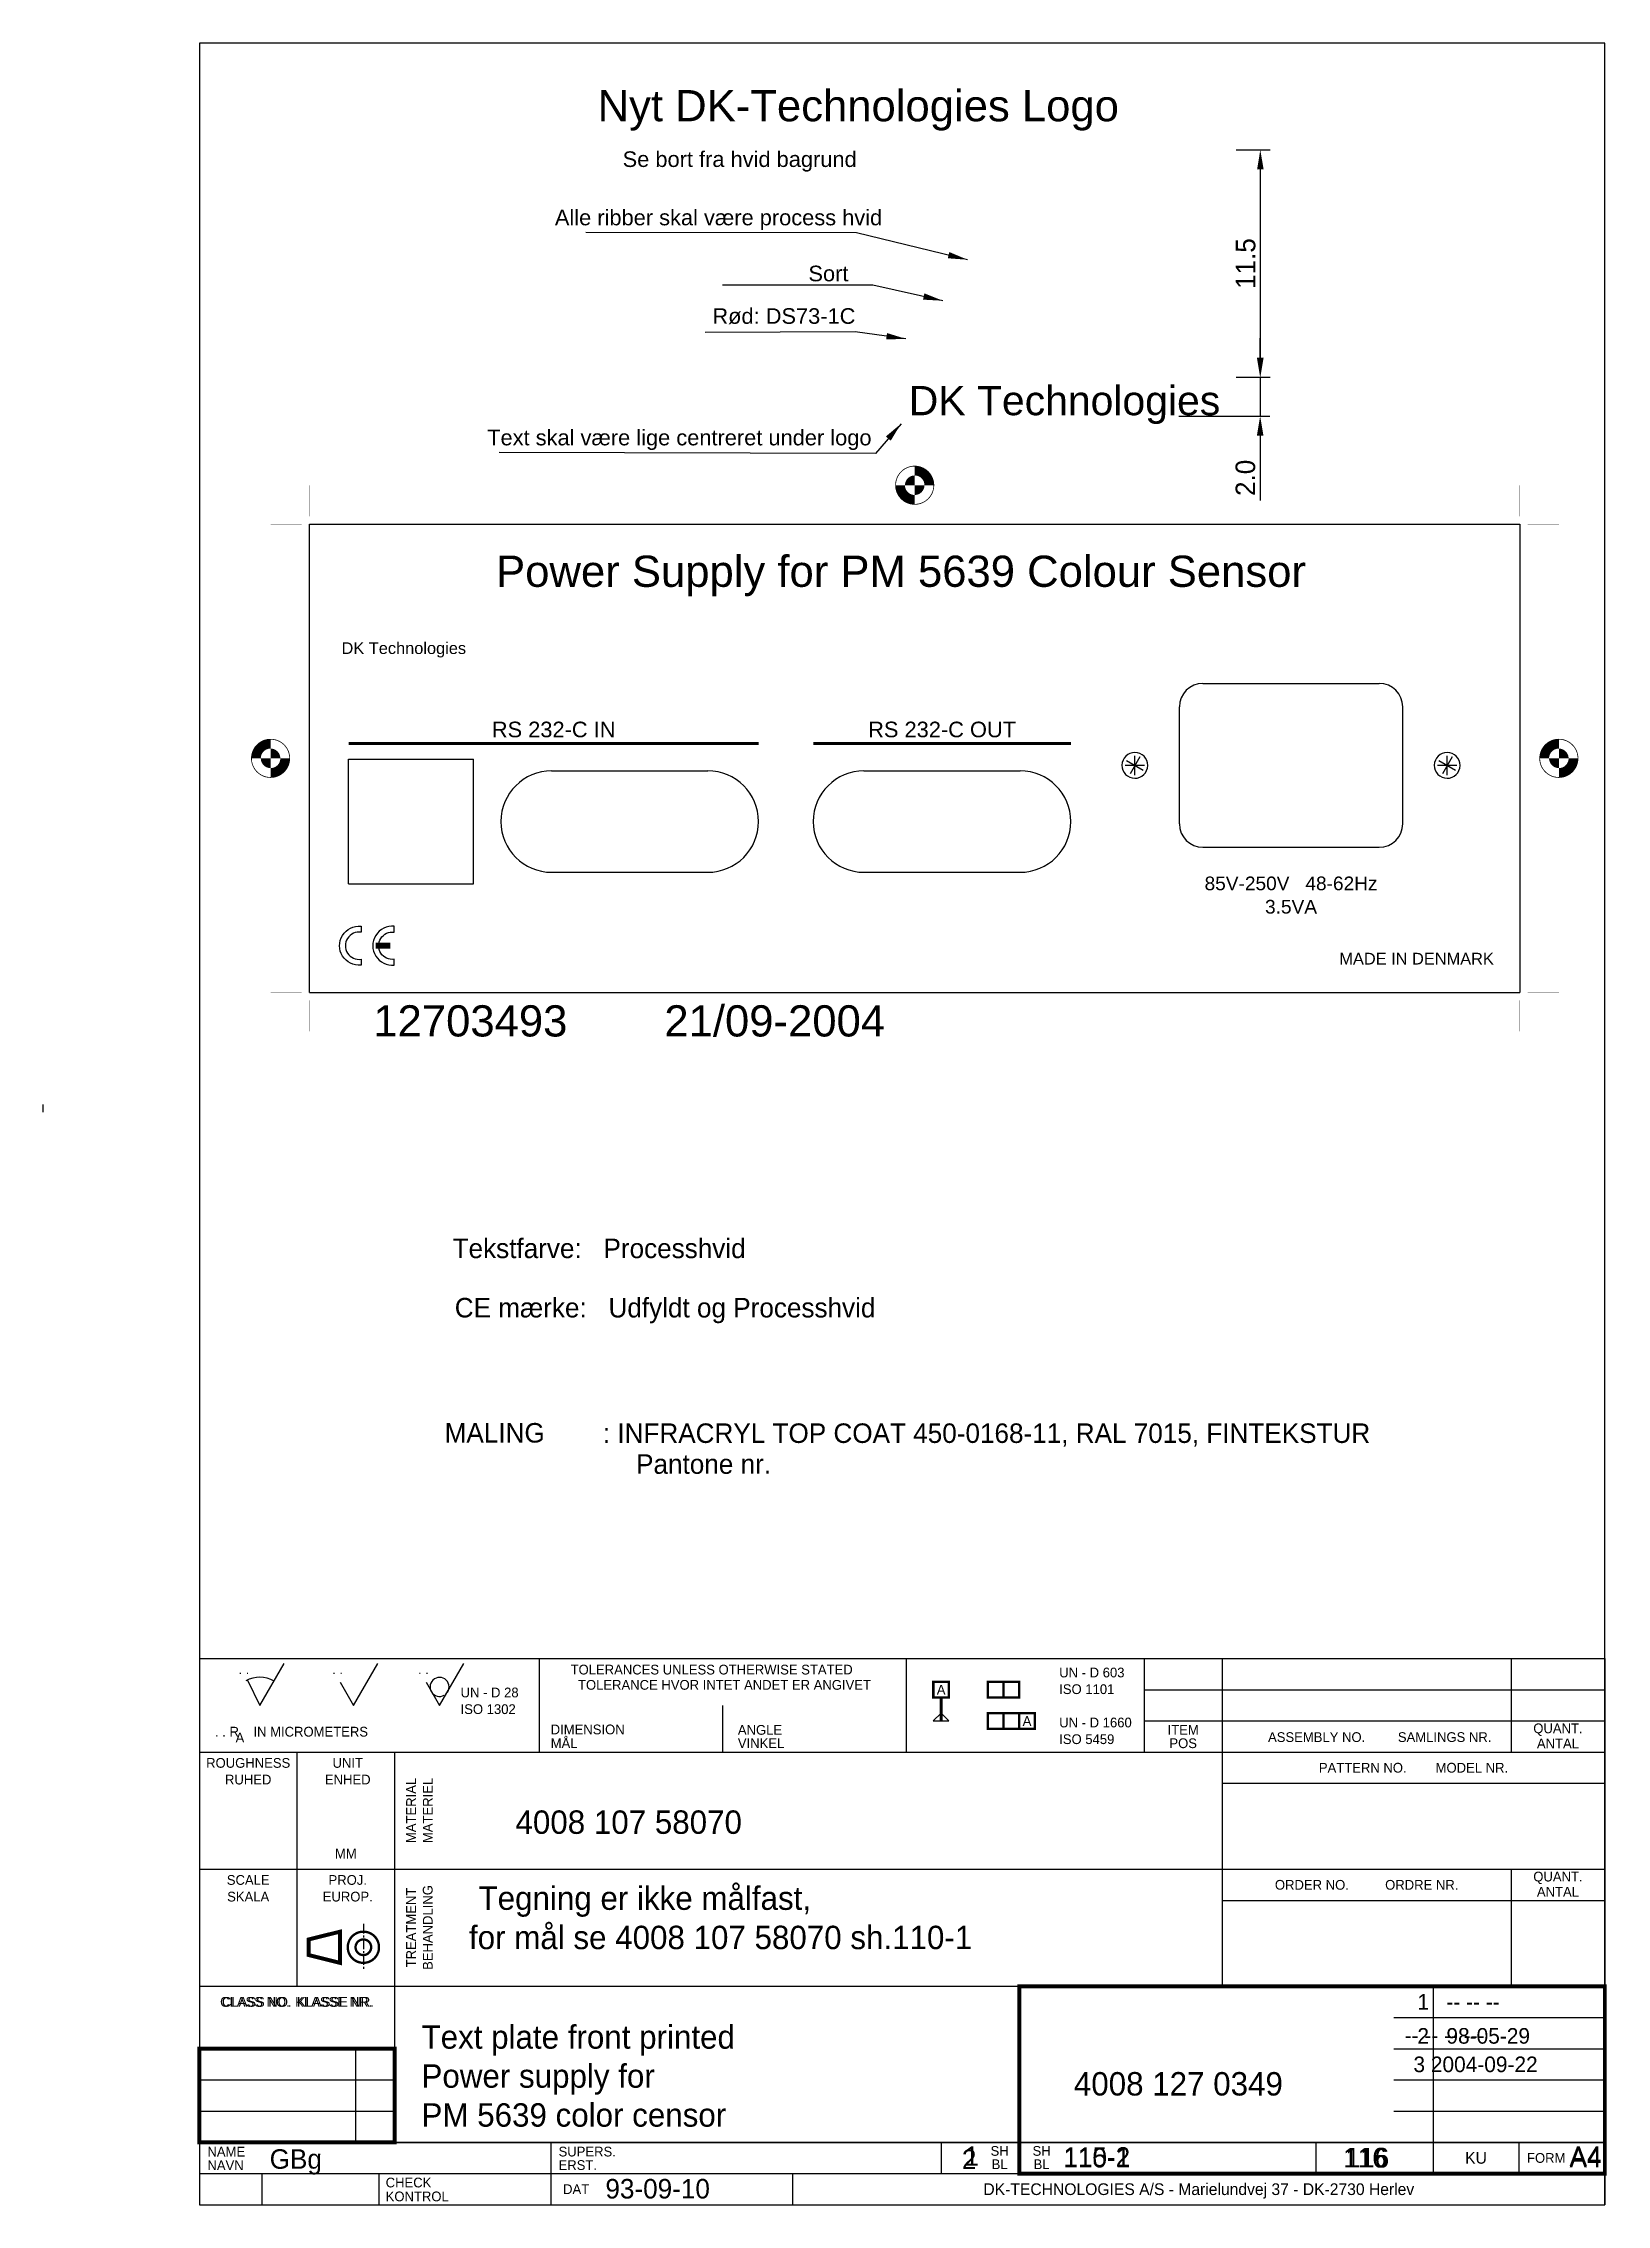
# Model space of a CAD drawing. Extents: x 0 to 200, y 10 to 287.
import ezdxf
from ezdxf.enums import TextEntityAlignment as Align

# ---------------------------------------------------------------- set-up
doc = ezdxf.new("R2010")
doc.units = 0
doc.header["$MEASUREMENT"] = 0
doc.linetypes.add('CENTER', pattern=[2, 1.25, -0.25, 0.25, -0.25])
doc.layers.get('0').update_dxf_attribs({"linetype": 'CONTINUOUS'})
doc.layers.get('DEFPOINTS').update_dxf_attribs({"linetype": 'CONTINUOUS'})
for name, color, linetype in [('110-1', 10, 'CONTINUOUS'), ('110-1MEK', 3, 'CONTINUOUS'), ('115-1TEKST', 7, 'CONTINUOUS'), ('115-2', 7, 'CONTINUOUS'), ('Silketryk_1', 2, 'CONTINUOUS')]:
    doc.layers.add(name, color=color, linetype=linetype)
doc.layers.add('Folie_dim', color=7, linetype='CONTINUOUS', lineweight=20)
doc.layers.get('0').off()
doc.styles.add('DK-Audio', font='ARIAL.TTF')
doc.styles.add('TXT', font='txt')
doc.styles.add('UV', font='UV.SHX')
doc.dimstyles.new('ISO-25', dxfattribs={"dimtxt": 2.5, "dimasz": 2.5, "dimexe": 1.25, "dimexo": 0.625, "dimtad": 1, "dimzin": 1, "dimtxsty": 'Standard', "dimcen": 2.5, "dimadec": 0, "dimazin": 0, "dimtfac": 1, "dimtmove": 0, "dimatfit": 3, "dimfxl": 0, "dimarcsym": 0})

# ---------------------------------------------------------------- blocks, each defined once
blk = doc.blocks.new('6')
at = {"color": 255, "const_width": 0.01}
for points in [[(-1, 0), (-0.2, 0)], [(0, -1), (0, -0.2)]]:
    blk.add_lwpolyline(points, dxfattribs=at)
blk = doc.blocks.new('1')
at = {"color": 255}
for points, const_width in [([(0, 0.49, 0.414214), (-0.49, 0, 0.414214)], 0.02), ([(-0.375, 0, 0.414214), (0, -0.375, 0.414214)], 0.25), ([(0, 0.125, 0.414214), (-0.125, 0, 0.414214)], 0.25), ([(0.375, 0, 0.414214), (0, 0.375, 0.414214)], 0.25), ([(0, -0.125, 0.414214), (0.125, 0, 0.414214)], 0.25), ([(0, -0.49, 0.414214), (0.49, 0, 0.414214)], 0.02)]:
    blk.add_lwpolyline(points, format="xyb", dxfattribs=dict(at, const_width=const_width))
blk = doc.blocks.new('*D5')
at = {"layer": 'DEFPOINTS', "color": 0}
for p in [(152.16, 273.34), (152.16, 244.19), (155.88, 244.19)]:
    blk.add_point(p, dxfattribs=at)
at = {"layer": 'Silketryk_1', "color": 0, "lineweight": -2}
for p, q in [((152.78, 273.34), (157.13, 273.34)), ((155.88, 270.84), (155.88, 246.69)), ((152.78, 244.19), (157.13, 244.19))]:
    blk.add_line(p, q, dxfattribs=at)
at = {"layer": 'Silketryk_1', "color": 0}
for points in [[(155.47, 270.84), (156.3, 270.84), (155.88, 273.34)], [(155.47, 246.69), (156.3, 246.69), (155.88, 244.19)]]:
    blk.add_solid(points, dxfattribs=at)
at = {"layer": 'Silketryk_1', "color": 0, "insert": (154.01, 258.76), "char_height": 2.5, "attachment_point": 5, "rotation": 90}
blk.add_mtext('11.5', dxfattribs=at)
blk = doc.blocks.new('*D6')
at = {"layer": 'DEFPOINTS', "color": 0}
for p in [(153.93, 244.19), (144.83, 239.21), (155.86, 239.21)]:
    blk.add_point(p, dxfattribs=at)
at = {"layer": 'Silketryk_1', "color": 0, "lineweight": -2}
for p, q in [((155.86, 246.69), (155.86, 249.19)), ((154.56, 244.19), (157.11, 244.19)), ((155.86, 244.19), (155.86, 239.21)), ((145.46, 239.21), (157.11, 239.21)), ((155.86, 236.71), (155.86, 228.38))]:
    blk.add_line(p, q, dxfattribs=at)
at = {"layer": 'Silketryk_1', "color": 0}
for points in [[(155.44, 246.69), (156.28, 246.69), (155.86, 244.19)], [(155.44, 236.71), (156.28, 236.71), (155.86, 239.21)]]:
    blk.add_solid(points, dxfattribs=at)
at = {"layer": 'Silketryk_1', "color": 0, "insert": (153.98, 231.3), "char_height": 2.5, "attachment_point": 5, "rotation": 90}
blk.add_mtext('2.0', dxfattribs=at)

msp = doc.modelspace()

# ---------------------------------------------------------------- linework, layer by layer
at = {"layer": '110-1', "color": 10}
for p, q in [((200, 287), (20, 287)), ((200, 10), (200, 287)), ((45, 67), (45, 50))]:
    msp.add_line(p, q, dxfattribs=at)
at = {"layer": '110-1'}
for p, q in [((20, 287), (20, 10)), ((0, 150), (0, 151)), ((43, 14), (43, 10))]:
    msp.add_line(p, q, dxfattribs=at)
at = {"layer": '110-1', "color": 7}
for p, q in [((20, 18), (65, 18)), ((65, 18), (65, 14)), ((115, 18), (65, 18)), ((20, 10), (200, 10))]:
    msp.add_line(p, q, dxfattribs=at)
at = {"layer": '110-1', "color": 10}
for points in [[(20, 80), (200, 80)], [(26.152, 77.232), (27.75, 74), (30.869, 79.367)], [(38.037, 76.97), (39.75, 74), (42.869, 79.367)], [(49.037, 76.97), (50.75, 74), (53.869, 79.367)], [(63.5, 80), (63.5, 68)], [(110.5, 80), (110.5, 68)], [(141, 80), (141, 68)], [(151, 80), (151, 38)], [(188, 80), (188, 68)], [(200, 80), (200, 10)], [(141, 76), (200, 76)], [(87, 74), (87, 68)], [(141, 72), (200, 72)], [(20, 68), (200, 68)], [(151.091, 64.007), (200.091, 64.007)]]:
    msp.add_lwpolyline(points, dxfattribs=at)
at = {"layer": '110-1'}
for points in [[(20, 80), (20, 10)], [(32.5, 38), (32.5, 68)], [(45, 68), (45, 18)], [(20, 53), (200, 53)], [(188, 53), (188, 38)], [(151, 49), (200, 49)], [(20, 38), (200, 38)], [(178, 38), (178, 14)], [(40, 30), (40, 18)], [(20, 26), (45, 26)], [(173, 26), (200, 26)], [(20, 22), (45, 22)], [(173, 22), (200, 22)], [(65, 18), (65, 10)], [(115, 18), (115, 14)], [(163, 18), (163, 14)], [(189, 18), (189, 14)], [(20, 14), (200, 14)], [(28, 14), (28, 10)], [(96, 10), (96, 14)], [(20, 10), (200, 10)]]:
    msp.add_lwpolyline(points, dxfattribs=at)
at = {"layer": '110-1', "color": 10, "const_width": 0.3}
for points in [[(114, 77), (116, 77), (116, 75), (114, 75)], [(121, 75), (123, 75), (123, 77), (121, 77)], [(123, 75), (125, 75), (125, 77), (123, 77)], [(121, 71), (123, 71), (123, 73), (121, 73)], [(123, 71), (125, 71), (125, 73), (123, 73)], [(125, 73), (127, 73), (127, 71), (125, 71)]]:
    msp.add_lwpolyline(points, close=True, dxfattribs=at)
at = {"layer": '110-1', "color": 10, "const_width": 0.4}
msp.add_lwpolyline([(115, 75), (115, 72)], dxfattribs=at)
at = {"layer": '110-1', "color": 10}
msp.add_lwpolyline([(114, 72), (116, 72), (115, 73)], close=True, dxfattribs=at)
at = {"layer": '110-1', "const_width": 0.5}
msp.add_lwpolyline([(34, 42), (38, 41), (38, 45), (34, 44), (34, 42)], dxfattribs=at)
at = {"layer": '110-1', "const_width": 0.3}
for points in [[(39, 43, 1), (43, 43, 1)], [(40, 43, 1), (42, 43, 1)]]:
    msp.add_lwpolyline(points, format="xyb", close=True, dxfattribs=at)
at = {"layer": '110-1', "color": 1, "linetype": 'CENTER'}
msp.add_lwpolyline([(41, 46), (41, 40)], dxfattribs=at)
at = {"layer": '110-1', "color": 1, "linetype": 'CENTER', "const_width": 0.02}
msp.add_lwpolyline([(33, 43), (44, 43)], dxfattribs=at)
at = {"layer": '110-1', "const_width": 0.5}
msp.add_lwpolyline([(125, 14), (200, 14), (200, 38), (125, 38)], close=True, dxfattribs=at)
at = {"layer": '110-1', "color": 7}
for points in [[(173, 34), (200, 34)], [(173, 30), (200, 30)], [(125, 18), (125, 14)], [(43, 14), (43, 10)]]:
    msp.add_lwpolyline(points, dxfattribs=at)
at = {"layer": '110-1', "color": 7, "const_width": 0.5}
msp.add_lwpolyline([(20, 18), (45, 18), (45, 30), (20, 30), (20, 18)], dxfattribs=at)
at = {"layer": '110-1'}
msp.add_lwpolyline([(20, 18), (200, 18)], close=True, dxfattribs=at)
at = {"layer": '110-1', "color": 10}
for centre, radius, start, end in [((27.75, 74), 3.606, 59.83824, 119.83824), ((50.76, 76.359), 1.215, 306.48477, 299.24767)]:
    msp.add_arc(centre, radius, start, end, dxfattribs=at)
at = {"layer": '110-1MEK'}
for p, q in [((34.114, 225.359), (189.114, 225.359)), ((34.114, 165.359), (34.114, 225.359)), ((189.114, 225.359), (189.114, 165.359)), ((148.514, 204.959), (171.114, 204.959)), ((145.514, 186.959), (145.514, 201.959)), ((174.114, 186.959), (174.114, 201.959)), ((39.114, 179.259), (39.114, 195.259)), ((39.114, 195.259), (55.114, 195.259)), ((55.114, 179.259), (55.114, 195.259)), ((148.514, 183.959), (171.114, 183.959)), ((39.114, 179.259), (55.114, 179.259)), ((34.114, 165.359), (189.114, 165.359))]:
    msp.add_line(p, q, dxfattribs=at)
for points in [[(65.114, 193.759), (85.114, 193.759)], [(105.114, 193.759), (125.114, 193.759)], [(65.114, 180.759), (85.114, 180.759)], [(105.114, 180.759), (125.114, 180.759)]]:
    msp.add_lwpolyline(points, dxfattribs=at)
for centre, radius, start, end in [((148.514, 201.959), 3, 90, 180), ((171.114, 201.959), 3, 0, 90), ((139.814, 194.459), 1.65, 0, 358.90423), ((179.814, 194.459), 1.65, 0, 358.90423), ((65.114, 187.259), 6.5, 90, 270), ((85.114, 187.259), 6.5, 270, 90), ((105.114, 187.259), 6.5, 90, 270), ((125.114, 187.259), 6.5, 270, 90), ((148.514, 186.959), 3, 180, 270), ((171.114, 186.959), 3, 270, 0)]:
    msp.add_arc(centre, radius, start, end, dxfattribs=at)
at = {"layer": '115-1TEKST'}
for p, q in [((141.051, 194.459), (138.576, 194.459)), ((138.742, 195.078), (140.885, 193.84)), ((140.432, 195.531), (139.195, 193.387)), ((139.814, 193.221), (139.814, 195.696)), ((181.051, 194.459), (178.576, 194.459)), ((178.742, 195.078), (180.885, 193.84)), ((180.432, 195.531), (179.195, 193.387)), ((179.814, 193.221), (179.814, 195.696))]:
    msp.add_line(p, q, dxfattribs=at)
for points, const_width in [([(39.114, 197.259), (91.614, 197.259)], 0.4), ([(98.614, 197.259), (131.614, 197.259)], 0.4), ([(42.578, 171.346), (44.453, 171.346)], 0.75)]:
    msp.add_lwpolyline(points, dxfattribs=dict(at, const_width=const_width))
for points in [[(40.703, 168.858, -1.1055416), (40.703, 173.833), (40.703, 173.078, 1.1547005), (40.703, 169.614)], [(44.953, 169.614, -1.1547005), (44.953, 173.078), (44.953, 173.833, 1.1055416), (44.953, 168.858)]]:
    msp.add_lwpolyline(points, format="xyb", close=True, dxfattribs=at)
at = {"layer": '115-2'}
for p, q in [((200, 287), (20, 287)), ((20, 287), (20, 10)), ((200, 10), (200, 287)), ((20, 18), (65, 18)), ((115, 18), (65, 18)), ((65, 18), (65, 14)), ((43, 14), (43, 10)), ((20, 10), (200, 10))]:
    msp.add_line(p, q, dxfattribs=at)
for points in [[(20, 38), (200, 38)], [(45, 38), (45, 18)], [(178, 38), (178, 14)], [(173, 34), (200, 34)], [(40, 30), (40, 18)], [(173, 30), (200, 30)], [(20, 26), (45, 26)], [(173, 26), (200, 26)], [(20, 22), (45, 22)], [(173, 22), (200, 22)], [(65, 18), (65, 10)], [(115, 18), (115, 14)], [(125, 18), (125, 14)], [(163, 18), (163, 14)], [(189, 18), (189, 14)], [(20, 14), (200, 14)], [(28, 14), (28, 10)], [(43, 14), (43, 10)], [(96, 10), (96, 14)], [(20, 10), (200, 10)]]:
    msp.add_lwpolyline(points, dxfattribs=at)
at = {"layer": '115-2', "const_width": 0.5}
msp.add_lwpolyline([(125, 14), (200, 14), (200, 38), (125, 38)], close=True, dxfattribs=at)
msp.add_lwpolyline([(20, 18), (45, 18), (45, 30), (20, 30), (20, 18)], dxfattribs=at)
at = {"layer": '115-2'}
msp.add_lwpolyline([(20, 18), (200, 18)], close=True, dxfattribs=at)

# ---------------------------------------------------------------- block references
at = {"layer": '115-1TEKST', "linetype": 'CENTER', "xscale": 5, "yscale": 5, "zscale": 5}
for name, p, rotation in [('1', (111.614, 230.359), 180), ('6', (34.114, 225.359), 270), ('6', (189.114, 225.359), 180), ('1', (29.114, 195.359), 270), ('1', (194.114, 195.359), 90), ('6', (189.114, 165.359), 90)]:
    msp.add_blockref(name, p, dxfattribs=dict(at, rotation=rotation))
msp.add_blockref('6', (34.114, 165.359), dxfattribs=at)

# ---------------------------------------------------------------- texts
at = {"layer": '110-1', "style": 'UV'}
for s, p in [('Tekstfarve:   Processhvid', (52.432, 131.312)), ('CE mærke:   Udfyldt og Processhvid ', (52.704, 123.711)), ('MALING', (51.412, 107.676)), (': INFRACRYL TOP COAT 450-0168-11, RAL 7015, FINTEKSTUR', (71.673, 107.629)), ('Pantone nr.', (75.93, 103.673))]:
    msp.add_text(s, height=2.5, dxfattribs=at).set_placement(p)
at = {"layer": '110-1', "color": 10, "style": 'UV'}
for s, p in [('. .', (25, 78)), ('. .', (37, 78)), ('. .', (48, 78)), ('UN - D 603', (130.122, 77.584)), ('UN - D 28', (53.452, 75.024)), ('ISO 1101', (130.122, 75.448)), ('ISO 1302 ', (53.452, 72.888)), ('UN - D 1660', (130.122, 71.176)), ('. . R    IN MICROMETERS', (22, 70)), ('A', (24.634, 69.243)), ('DIMENSION', (64.994, 70.288)), ('MÅL', (64.994, 68.522)), ('ANGLE', (88.965, 70.232)), ('VINKEL', (88.965, 68.523)), ('ISO 5459', (130.122, 69.04))]:
    msp.add_text(s, height=1.25, dxfattribs=at).set_placement(p)
for s, p in [('TOLERANCES UNLESS OTHERWISE STATED', (85.607, 77.956)), ('TOLERANCE HVOR INTET ANDET ER ANGIVET', (87.25, 76)), ('ROUGHNESS', (26.25, 66)), ('UNIT', (39, 66)), ('RUHED', (26.25, 63.864)), ('ENHED', (39, 63.864))]:
    msp.add_text(s, height=1.25, dxfattribs=at).set_placement(p, align=Align.CENTER)
for s, p in [('A', (115, 76)), ('A', (126, 72)), ('ITEM', (146, 70.854)), ('POS', (146, 69.146)), ('ASSEMBLY NO.         SAMLINGS NR.', (171.174, 69.932)), ('QUANT.', (194, 70.89)), ('ANTAL', (194, 69.114)), ('PATTERN NO.        MODEL NR.', (175.5, 66.005))]:
    msp.add_text(s, height=1.25, dxfattribs=at).set_placement(p, align=Align.MIDDLE)
for s, p in [('MATERIAL', (47.105, 60.534)), ('MATERIEL', (49.241, 60.534))]:
    msp.add_text(s, height=1.25, rotation=90, dxfattribs=at).set_placement(p, align=Align.MIDDLE)
at = {"layer": '110-1', "color": 1, "style": 'TXT'}
msp.add_text('4008 107 58070', height=3, dxfattribs=at).set_placement((60.483, 57.534))
at = {"layer": '110-1', "style": 'UV'}
for s, p in [('MM', (38.75, 54.374)), ('SCALE', (26.25, 51)), ('SKALA', (26.25, 48.864)), ('EUROP.', (39, 48.864)), ('PROJ.', (39, 51))]:
    msp.add_text(s, height=1.25, dxfattribs=at).set_placement(p, align=Align.CENTER)
for s, p in [('QUANT.', (194, 51.894)), ('ORDER NO.          ORDRE NR.', (169.5, 51)), ('ANTAL', (194, 50.111)), ('CLASS NO.  KLASSE NR.', (32.5, 36))]:
    msp.add_text(s, height=1.25, dxfattribs=at).set_placement(p, align=Align.MIDDLE)
for s, p in [('TREATMENT', (47.105, 45.534)), ('BEHANDLING', (49.241, 45.534))]:
    msp.add_text(s, height=1.25, rotation=90, dxfattribs=at).set_placement(p, align=Align.MIDDLE)
at = {"layer": '110-1', "color": 1}
for s, height, p in [('Tegning er ikke målfast,', 3, (55.751, 47.792)), ('for mål se 4008 107 58070 sh.110-1', 3, (54.529, 42.757)), ('1   -- -- --', 2, (176, 35)), ('Text plate front printed', 3, (48.448, 30)), (' -- -- -- ---', 2, (173.618, 30.693)), ('2   98-05-29', 2, (176, 30.644)), ('Power supply for', 3, (48.448, 25)), ('3 2004-09-22', 2, (175.492, 26.997)), ('4008 127 0349', 3, (132, 24)), ('PM 5639 color censor', 3, (48.448, 20.007)), ('GBg', 2.5, (29, 14.613))]:
    msp.add_text(s, height=height, dxfattribs=at).set_placement(p)
at = {"layer": '110-1', "color": 7, "style": 'UV'}
for s, p in [('NAME', (21.028, 16.176)), ('SUPERS.', (66, 16.192)), ('NAVN', (21.028, 14.437)), ('ERST.', (66, 14.462)), ('CHECK', (43.857, 12.224)), ('KONTROL', (43.857, 10.446))]:
    msp.add_text(s, height=1.25, dxfattribs=at).set_placement(p)
at = {"layer": '110-1', "color": 14}
for s, p in [('1', (118, 15)), ('110-1', (130.661, 14.777)), ('116', (166.497, 14.777)), ('93-09-10', (72, 10.807))]:
    msp.add_text(s, height=2.5, dxfattribs=at).set_placement(p)
at = {"layer": '110-1', "color": 7, "style": 'UV'}
for s, height, p in [('SH', 1.25, (122.495, 16.905)), ('SH', 1.25, (127.869, 16.905)), ('KU', 1.5, (183.5, 16)), ('FORM', 1.25, (192.5, 16)), ('BL', 1.25, (122.495, 15.189)), ('BL', 1.25, (127.869, 15.189)), ('DAT', 1.25, (68.251, 12)), ('DK-TECHNOLOGIES A/S - Marielundvej 37 - DK-2730 Herlev', 1.5, (148, 11.811))]:
    msp.add_text(s, height=height, dxfattribs=at).set_placement(p, align=Align.MIDDLE)
at = {"layer": '110-1', "color": 14, "style": 'TXT'}
msp.add_text('A4', height=2.5, dxfattribs=at).set_placement((195.492, 14.777))
at = {"layer": '115-1TEKST', "style": 'DK-Audio'}
for s, height, p in [('Nyt DK-Technologies Logo', 4, (71, 277)), ('MADE IN DENMARK', 1.5, (166, 168.937))]:
    msp.add_text(s, height=height, dxfattribs=at).set_placement(p)
at = {"layer": '115-1TEKST', "color": 7, "style": 'DK-Audio'}
for s, height, p in [('Power Supply for PM 5639 Colour Sensor', 4, (58, 217.335)), ('DK Technologies', 1.5, (38.201, 208.731))]:
    msp.add_text(s, height=height, dxfattribs=at).set_placement(p)
at = {"layer": '115-1TEKST', "style": 'DK-Audio'}
for s, height, p in [('RS 232-C IN', 2, (65.371, 198.059)), ('RS 232-C OUT', 2, (115.121, 198.059)), ('85V-250V   48-62Hz', 1.75, (159.814, 178.459)), ('3.5VA', 1.75, (159.814, 175.469))]:
    msp.add_text(s, height=height, dxfattribs=at).set_placement(p, align=Align.CENTER)
at = {"layer": '115-1TEKST', "color": 3, "insert": (42.273, 163.714), "char_height": 4, "attachment_point": 1, "style": 'DK-Audio'}
msp.add_mtext('{\\C7;12703493        21/09-2004}', dxfattribs=at)
at = {"layer": '115-2', "style": 'UV'}
for s, height, p in [('CLASS NO. KLASSE NR.', 1.25, (32.5, 36)), ('SH', 1.25, (122.495, 16.905)), ('SH', 1.25, (127.869, 16.905)), ('KU', 1.5, (183.5, 16)), ('FORM', 1.25, (192.5, 16)), ('BL', 1.25, (122.495, 15.189)), ('BL', 1.25, (127.869, 15.189)), ('DAT', 1.25, (68.251, 12))]:
    msp.add_text(s, height=height, dxfattribs=at).set_placement(p, align=Align.MIDDLE)
at = {"layer": '115-2', "color": 14}
for s, height, p in [('Text plate front printed', 3, (48.448, 30)), ('2', 2.5, (117.661, 14.586)), ('115-2', 2.5, (130.661, 14.875)), ('116', 2.5, (166.804, 14.782)), ('93-09-10', 2.5, (72, 10.807))]:
    msp.add_text(s, height=height, dxfattribs=at).set_placement(p)
at = {"layer": '115-2', "color": 1}
for s, p in [('Power supply for', (48.448, 25)), ('4008 127 0349', (132, 24)), ('PM 5639 color censor', (48.448, 20.007))]:
    msp.add_text(s, height=3, dxfattribs=at).set_placement(p)
at = {"layer": '115-2', "style": 'UV'}
for s, p in [('NAME', (21.028, 16.176)), ('SUPERS.', (66, 16.192)), ('NAVN', (21.028, 14.437)), ('ERST.', (66, 14.462)), ('CHECK', (43.857, 12.224)), ('KONTROL', (43.857, 10.446))]:
    msp.add_text(s, height=1.25, dxfattribs=at).set_placement(p)
at = {"layer": '115-2', "color": 14, "style": 'TXT'}
msp.add_text('A4', height=2.5, dxfattribs=at).set_placement((195.492, 14.977))
at = {"layer": 'Folie_dim', "char_height": 2, "attachment_point": 9, "style": 'DK-Audio'}
for s, insert in [('Se bort fra hvid bagrund', (104.182, 270.539)), ('Alle ribber skal være process hvid', (107.45, 263.064)), ('Sort', (103.125, 256.464)), ('Rød: {\\fArial|b0|i0|c0|p34;DS73-1C}', (104.022, 250.99)), ('Text skal være lige centreret under logo', (106.084, 234.864))]:
    msp.add_mtext(s, dxfattribs=dict(at, insert=insert))
at = {"layer": 'Silketryk_1', "color": 7, "style": 'DK-Audio'}
msp.add_text('DK Technologies', height=3.75, dxfattribs=at).set_placement((110.856, 239.328))

# ---------------------------------------------------------------- dimensions: what is measured, and where the dimension line sits
at = {"layer": 'Silketryk_1'}
dim = msp.add_linear_dim(base=(155.884, 244.189), p1=(152.159, 273.339), p2=(152.159, 244.189), angle=90, text='11.5', dimstyle='ISO-25', dxfattribs=at)
dim.commit()
dim.dimension.update_dxf_attribs({"geometry": '*D5', "text_midpoint": (155.884, 258.764), "dimtype": 160})
dim = msp.add_linear_dim(base=(155.859, 239.214), p1=(153.934, 244.189), p2=(144.834, 239.214), angle=90, text='2.0', dimstyle='ISO-25', dxfattribs=at)
dim.commit()
dim.dimension.update_dxf_attribs({"geometry": '*D6', "text_midpoint": (153.984, 231.297)})

# ---------------------------------------------------------------- leaders
at = {"layer": 'Folie_dim'}
for points, override in [([(118.381, 259.257), (104.145, 262.687), (69.509, 262.764)], {"dimasz": 2.5, "dimgap": 0.625, "dimtad": 0}), ([(115.208, 254.003), (106.24, 255.989), (87, 256)], {"dimgap": 0.625, "dimtad": 0}), ([(110.493, 249.111), (104, 250), (84.765, 249.923)], {"dimgap": 0.625, "dimtad": 0}), ([(109.859, 238.239), (106.609, 234.439), (58.409, 234.539)], {"dimgap": 0.625, "dimtad": 0})]:
    msp.add_leader(points, dimstyle='ISO-25', override=override, dxfattribs=at)

doc.saveas('drawing.dxf')
